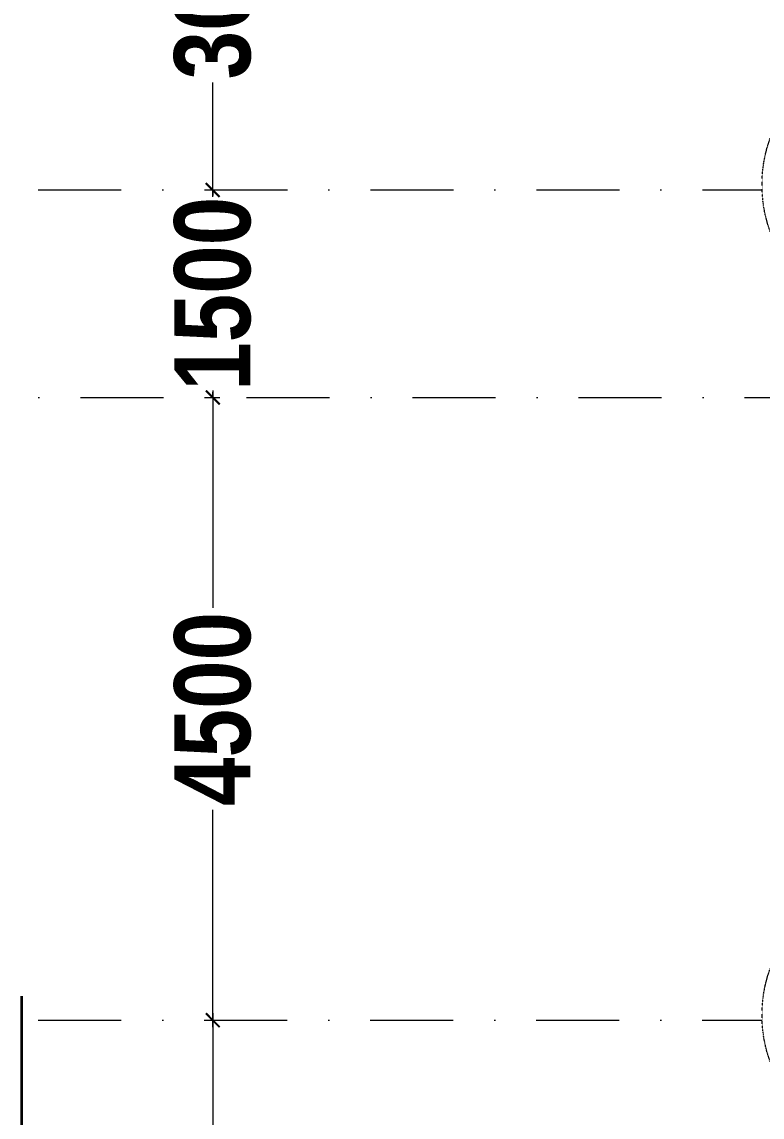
# Model space of a CAD drawing. Header units: millimetres. Extents: x -3092162 to 4513894, y -12317808 to 1849994.
# Drawn here: x -372685 to -367335, y -5832681 to -5824767 of the extents above; entities that cross this region are included whole.
import ezdxf

# ---------------------------------------------------------------- set-up
doc = ezdxf.new("R2010")
doc.units = ezdxf.units.MM
doc.header["$LTSCALE"] = 2
doc.header["$MEASUREMENT"] = 0
doc.linetypes.add('DASHDOT', pattern=[1, 0.5, -0.25, 0, -0.25])
for name, color, linetype, lineweight in [('D DIM', 250, 'Continuous', 9), ('GRID', 251, 'DASHDOT', 5), ('ST TEXT', 251, 'DASHDOT', 5), ('WAll', 250, 'Continuous', 35)]:
    doc.layers.add(name, color=color, linetype=linetype, lineweight=lineweight)
doc.styles.add('COLOUMNN DIM', font='ARIALNB.TTF', dxfattribs={"height": 550})

# ---------------------------------------------------------------- blocks, each defined once
blk = doc.blocks.new('_ArchTick')
at = {"color": 0, "linetype": 'ByBlock', "const_width": 0.15}
blk.add_lwpolyline([(-0.5, -0.5), (0.5, 0.5)], dxfattribs=at)

msp = doc.modelspace()

# ---------------------------------------------------------------- linework, layer by layer
at = {"layer": 'D DIM', "ltscale": 100}
for p, q in [((-371305, -5826031.2), (-371305, -5825204.8)), ((-371355, -5825981.2), (-371255, -5825981.2)), ((-371355, -5825981.2), (-371255, -5825981.2)), ((-371305, -5825981.2), (-371305, -5826020.7)), ((-371305, -5827431.2), (-371305, -5829001.6)), ((-371355, -5827481.2), (-371255, -5827481.2)), ((-371355, -5827481.2), (-371255, -5827481.2)), ((-371305, -5827481.2), (-371305, -5827441.7)), ((-371305, -5832031.2), (-371305, -5830460.8)), ((-371305, -5831931.2), (-371305, -5832782.6)), ((-371355, -5831981.2), (-371255, -5831981.2)), ((-371355, -5831981.2), (-371255, -5831981.2))]:
    msp.add_line(p, q, dxfattribs=at)
at = {"layer": 'GRID', "color": 6, "ltscale": 600}
for p, q in [((-460173.2, -5825981.2), (-367333.7, -5825981.2)), ((-461068.5, -5827481.2), (-366441.1, -5827481.2)), ((-460174.2, -5831981.2), (-367334.7, -5831981.2))]:
    msp.add_line(p, q, dxfattribs=at)
at = {"layer": 'ST TEXT', "ltscale": 0.1}
for centre in [(-366356.8, -5825944.3), (-366356.8, -5831944.3)]:
    msp.add_circle(centre, 978.4, dxfattribs=at)
at = {"layer": 'WAll', "ltscale": 100}
msp.add_line((-372684.3, -5835206.2), (-372684.3, -5831806.2), dxfattribs=at)

# ---------------------------------------------------------------- block references
at = {"layer": 'D DIM', "ltscale": 100, "xscale": 100, "yscale": 100, "zscale": 100}
for p, rotation in [((-371305, -5825981.2), 270), ((-371305, -5827481.2), 90), ((-371305, -5831981.2), 90), ((-371305, -5831981.2), 270)]:
    msp.add_blockref('_ArchTick', p, dxfattribs=dict(at, rotation=rotation))

# ---------------------------------------------------------------- texts
at = {"layer": 'D DIM', "ltscale": 100, "char_height": 550, "attachment_point": 5, "rotation": 90, "style": 'COLOUMNN DIM'}
for s, insert in [('\\A1;3000', (-371305, -5824481.2)), ('\\A1;1500', (-371305, -5826731.2)), ('\\A1;4500', (-371305, -5829731.2))]:
    msp.add_mtext(s, dxfattribs=dict(at, insert=insert))

doc.saveas('drawing.dxf')
